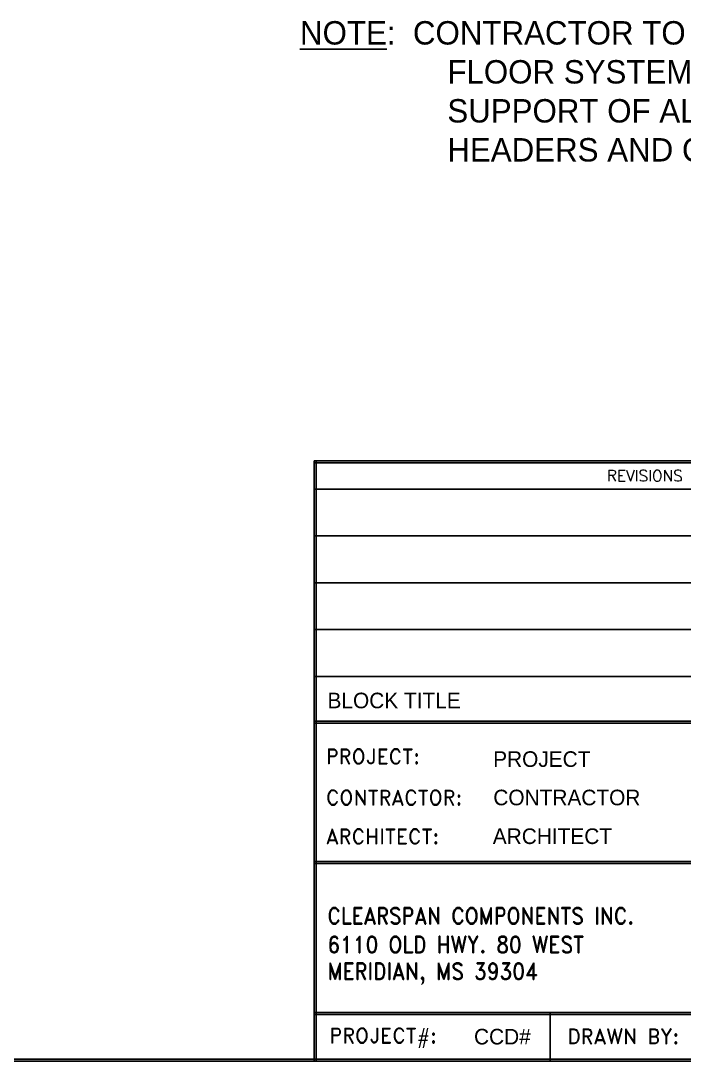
# Paper-space layout 'Floor' of a CAD drawing. Header units: inches. Extents: x 29 to 2196, y 4 to 1132.
# Drawn here: x 1369.3 to 1539.5, y 4 to 270.8 of the extents above; entities that cross this region are included whole.
import ezdxf
from ezdxf.enums import TextEntityAlignment as Align

# ---------------------------------------------------------------- set-up
doc = ezdxf.new("R2010")
doc.units = ezdxf.units.IN
doc.header["$LTSCALE"] = 25
doc.header["$MEASUREMENT"] = 0
doc.styles.add('HALF', font='ROMAND', dxfattribs={"height": 0.06})
doc.styles.add('ROMAND', font='ROMAND', dxfattribs={"height": 0.08})

# ---------------------------------------------------------------- blocks, each defined once
blk = doc.blocks.new('FloorHeaderAndColumnNote')
for s, p in [('%%uNOTE%%u:  CONTRACTOR TO BLOCK THROUGH', (36.9, 30)), ('FLOOR SYSTEM FOR CONTINUOUS', (74.71, 20)), ('SUPPORT OF ALL LOAD BEARING', (74.71, 10)), ('HEADERS AND COLUMNS.', (74.71, 0))]:
    blk.add_text(s, height=6).set_placement(p)
blk = doc.blocks.new('FLOOR BLOCKING NOTE')
blk.add_blockref('FloorHeaderAndColumnNote', (665.5, 189.75))
blk = doc.blocks.new('LayoutBorder')
for p, q in [((1415.5, 153.94), (1415.5, 0)), ((1415.5, 153.94), (1655.5, 153.94)), ((1415.5, 153.44), (1655.5, 153.44)), ((1416, 153.94), (1416, 0)), ((1415.5, 146.7), (1655.5, 146.7)), ((1415.5, 134.7), (1655.5, 134.7)), ((1415.5, 122.7), (1655.5, 122.7)), ((1415.5, 110.7), (1655.5, 110.7)), ((1415.5, 98.7), (1655.5, 98.7)), ((1415.5, 87.2), (1655.5, 87.2)), ((1415.5, 86.7), (1655.5, 86.7)), ((1415.5, 51.2), (1655.5, 51.2)), ((1415.5, 50.7), (1655.5, 50.7)), ((1415.5, 12.5), (1655.5, 12.5)), ((1415.5, 12), (1655.5, 12)), ((1476.09, 0), (1476.09, 12.5)), ((0, 0.5), (1656, 0.5)), ((0, 0), (1656, 0))]:
    blk.add_line(p, q)
at = {"style": 'HALF'}
blk.add_text('REVISIONS', height=2.88, dxfattribs=at).set_placement((1500.32, 148.72), align=Align.CENTER)
at = {"style": 'ROMAND'}
for s, p in [('PROJECT:', (1418.5, 76.23)), ('CONTRACTOR:', (1418.5, 65.7)), ('ARCHITECT:', (1418.5, 55.71)), ('PROJECT#:', (1419.4, 4.66)), ('DRAWN BY:', (1480.41, 4.43))]:
    blk.add_text(s, height=3.84, dxfattribs=at).set_placement(p)
at = {"style": 'ROMAND', "width": 0.9}
for s, p in [('CLEARSPAN COMPONENTS INC.', (1418.91, 35.16)), ('6110 OLD HWY. 80 WEST', (1418.91, 27.8)), ('MERIDIAN, MS 39304  ', (1418.91, 20.96))]:
    blk.add_text(s, height=4.224, dxfattribs=at).set_placement(p)
for tag, p, height in [('BTITLE', (1418.93, 90.51), 4), ('PROJECTNAME', (1461.42, 75.48), 4), ('CONTRACTOR', (1461.47, 65.64), 4), ('ARCHITECT', (1461.34, 55.71), 4), ('PAGETITLE', (215.06, 27.12), 24), ('SCALE', (215.31, 11), 4)]:
    blk.add_attdef(tag, p, '', height=height)
for tag, p in [('PROJECTNUMBER', (1463.8, 4.29)), ('DRAFTER', (1527.56, 4.32)), ('DATE', (1583.39, 4.26)), ('PAGE', (1642.51, 4.31))]:
    blk.add_attdef(tag, text='', height=4).set_placement(p, align=Align.CENTER)

psp = doc.layouts.new('Floor')

# ---------------------------------------------------------------- block references
at = {"lineweight": -3}
ref = psp.add_blockref('LayoutBorder', (29.05, 3.97), dxfattribs=at)
ref.add_attrib('ARCHITECT', 'ARCHITECT', (1490.38, 59.67), dxfattribs={"height": 4})
ref.add_attrib('CONTRACTOR', 'CONTRACTOR', (1490.51, 69.6), dxfattribs={"height": 4})
ref.add_attrib('PROJECTNAME', 'PROJECT', (1490.47, 79.45), dxfattribs={"height": 4})
ref.add_attrib('BTITLE', 'BLOCK TITLE', (1447.97, 94.48), dxfattribs={"height": 4})
ref.add_attrib('PROJECTNUMBER', 'CCD#', dxfattribs={"height": 4}).set_placement((1492.84, 8.26), align=Align.CENTER)
psp.add_blockref('FLOOR BLOCKING NOTE', (738.51, 44.97))

doc.saveas('drawing.dxf')
